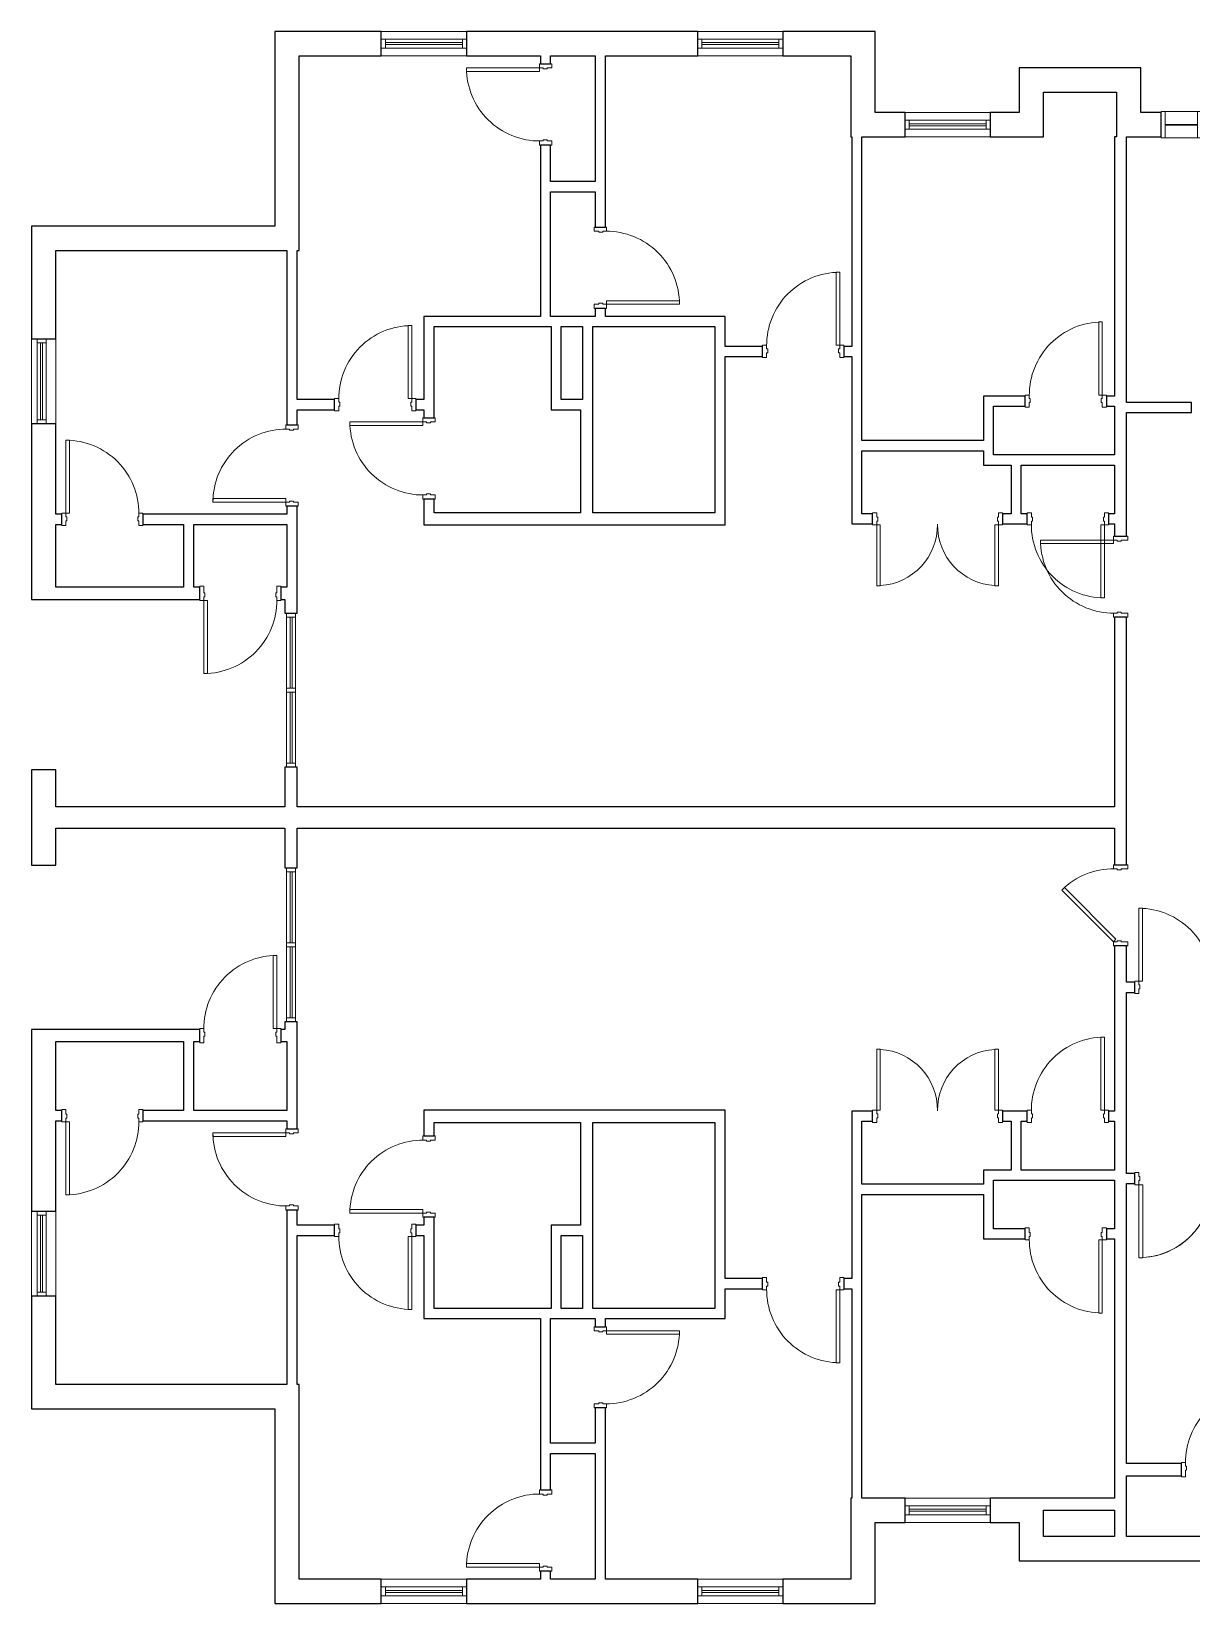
# Model space of a CAD drawing. Header units: inches. Extents: x -88 to 1087, y -1066 to -291.
# Drawn here: x -88 to 484, y -1066 to -291 of the extents above; entities that cross this region are included whole.
import ezdxf

# ---------------------------------------------------------------- set-up
doc = ezdxf.new("R2010")
doc.units = ezdxf.units.IN
doc.header["$MEASUREMENT"] = 0
for name, color, linetype, lineweight in [('A-DOOR', 31, 'Continuous', 9), ('A-DOOR-FRAM', 31, 'Continuous', 15), ('A-GLAZ-CURT', 52, 'Continuous', 9), ('A-GLAZ-CWMG', 51, 'Continuous', 9), ('A-WALL', 113, 'Continuous', 9), ('I-WALL', 2, 'Continuous', 9)]:
    doc.layers.add(name, color=color, linetype=linetype, lineweight=lineweight)

# ---------------------------------------------------------------- blocks, each defined once
blk = doc.blocks.new('Door-Single_CE_ - HM Door-2_ HM Frame-5153374-LEVEL 1')
at = {"layer": 'A-DOOR', "lineweight": 15}
for p, q in [((16.25, -39), (16.25, -3)), ((18, -3), (16.25, -3)), ((18, -3), (18, -39)), ((18, -39), (16.25, -39))]:
    blk.add_line(p, q, dxfattribs=at)
at = {"layer": 'A-DOOR'}
blk.add_arc((18, -3), 36, 179.5, 270, dxfattribs=at)
blk.add_arc((18, -3), 36, 179.5, 270, dxfattribs=at)
blk.add_arc((18, -3), 36, 179.5, 270, dxfattribs=at)
blk.add_arc((18, -3), 36, 179.5, 270, dxfattribs=at)
at = {"layer": 'A-DOOR-FRAM'}
for p, q in [((-20, 3), (-18, 3)), ((-20, -3), (-20, 3)), ((-18, 3), (-18, 0.75)), ((-18, 0.75), (-17.5, 0.75)), ((-17.5, 0.75), (-17.5, -1.25)), ((17.5, 0.75), (18, 0.75)), ((17.5, -1.25), (17.5, 0.75)), ((18, 3), (20, 3)), ((18, 0.75), (18, 3)), ((20, 3), (20, -3)), ((-18, -3), (-20, -3)), ((-18, -1.25), (-18, -3)), ((-17.5, -1.25), (-18, -1.25)), ((18, -1.25), (17.5, -1.25)), ((18, -3), (18, -1.25)), ((20, -3), (18, -3))]:
    blk.add_line(p, q, dxfattribs=at)
blk = doc.blocks.new('Door-Single_CE_ - HM Door-2_ HM Frame-5153377-LEVEL 1')
at = {"layer": 'A-DOOR', "lineweight": 15}
for p, q in [((18, 39.5), (16.25, 39.5)), ((16.25, 39.5), (16.25, 3.5)), ((18, 3.5), (18, 39.5)), ((18, 3.5), (16.25, 3.5))]:
    blk.add_line(p, q, dxfattribs=at)
at = {"layer": 'A-DOOR'}
blk.add_arc((18, 3.5), 36, 90, 180.5, dxfattribs=at)
blk.add_arc((18, 3.5), 36, 90, 180.5, dxfattribs=at)
blk.add_arc((18, 3.5), 36, 90, 180.5, dxfattribs=at)
blk.add_arc((18, 3.5), 36, 90, 180.5, dxfattribs=at)
at = {"layer": 'A-DOOR-FRAM'}
for p, q in [((-18, 3.5), (-20, 3.5)), ((-20, 3.5), (-20, -3.5)), ((-18, 1.75), (-18, 3.5)), ((-17.5, 1.75), (-18, 1.75)), ((-17.5, -0.25), (-17.5, 1.75)), ((18, 1.75), (17.5, 1.75)), ((17.5, 1.75), (17.5, -0.25)), ((20, 3.5), (18, 3.5)), ((18, 3.5), (18, 1.75)), ((20, -3.5), (20, 3.5)), ((-20, -3.5), (-18, -3.5)), ((-18, -3.5), (-18, -0.25)), ((-18, -0.25), (-17.5, -0.25)), ((17.5, -0.25), (18, -0.25)), ((18, -0.25), (18, -3.5)), ((18, -3.5), (20, -3.5))]:
    blk.add_line(p, q, dxfattribs=at)
blk = doc.blocks.new('Door-Single_CE_ - HM Door-2_ HM Frame-5153375-LEVEL 1')
at = {"layer": 'A-DOOR', "lineweight": 15}
for p, q in [((18, 39), (16.25, 39)), ((16.25, 39), (16.25, 3)), ((18, 3), (18, 39)), ((18, 3), (16.25, 3))]:
    blk.add_line(p, q, dxfattribs=at)
at = {"layer": 'A-DOOR'}
blk.add_arc((18, 3), 36, 90, 180.5, dxfattribs=at)
blk.add_arc((18, 3), 36, 90, 180.5, dxfattribs=at)
blk.add_arc((18, 3), 36, 90, 180.5, dxfattribs=at)
blk.add_arc((18, 3), 36, 90, 180.5, dxfattribs=at)
at = {"layer": 'A-DOOR-FRAM'}
for p, q in [((-18, 3), (-20, 3)), ((-20, 3), (-20, -3)), ((-18, 1.25), (-18, 3)), ((-17.5, 1.25), (-18, 1.25)), ((-17.5, -0.75), (-17.5, 1.25)), ((18, 1.25), (17.5, 1.25)), ((17.5, 1.25), (17.5, -0.75)), ((20, 3), (18, 3)), ((18, 3), (18, 1.25)), ((20, -3), (20, 3)), ((-20, -3), (-18, -3)), ((-18, -3), (-18, -0.75)), ((-18, -0.75), (-17.5, -0.75)), ((17.5, -0.75), (18, -0.75)), ((18, -0.75), (18, -3)), ((18, -3), (20, -3))]:
    blk.add_line(p, q, dxfattribs=at)
blk = doc.blocks.new('Door-Double_CE_ - WD Door-2_ HM Frame-5153381-LEVEL 1')
at = {"layer": 'A-DOOR'}
for p, q in [((-30, -3), (-28.25, -3)), ((-30, -33), (-30, -3)), ((-28.25, -3), (-28.25, -33)), ((28.25, -3), (30, -3)), ((28.25, -33), (28.25, -3)), ((30, -3), (30, -33)), ((-28.25, -33), (-30, -33)), ((30, -33), (28.25, -33))]:
    blk.add_line(p, q, dxfattribs=at)
for centre, start, end in [((-30, -3), 273.34474, 0.5), ((30, -3), 179.5, 266.63593)]:
    blk.add_arc(centre, 30, start, end, dxfattribs=at)
at = {"layer": 'A-DOOR-FRAM'}
for p, q in [((-32, 3), (-30, 3)), ((-32, -3), (-32, 3)), ((-30, 3), (-30, 0.75)), ((-30, 0.75), (-29.5, 0.75)), ((-29.5, 0.75), (-29.5, -1.25)), ((29.5, 0.75), (30, 0.75)), ((29.5, -1.25), (29.5, 0.75)), ((30, 3), (32, 3)), ((30, 0.75), (30, 3)), ((32, 3), (32, -3)), ((-30, -3), (-32, -3)), ((-30, -1.25), (-30, -3)), ((-29.5, -1.25), (-30, -1.25)), ((30, -1.25), (29.5, -1.25)), ((30, -3), (30, -1.25)), ((32, -3), (30, -3))]:
    blk.add_line(p, q, dxfattribs=at)
blk = doc.blocks.new('System Panel - zGlazed-5156097-LEVEL 1')
at = {"layer": 'A-GLAZ-CURT'}
for p, q in [((17.5, 0.5), (-17.5, 0.5)), ((-17.5, 0.5), (-17.5, -0.5)), ((17.5, -0.5), (17.5, 0.5)), ((-17.5, -0.5), (17.5, -0.5))]:
    blk.add_line(p, q, dxfattribs=at)
blk = doc.blocks.new('Rectangular Mullion - 4 1_2_ x 2_ Rectangular_CE_-5153396-LEVEL 1')
at = {"layer": 'A-GLAZ-CWMG'}
for p, q in [((955.3, -740.6), (955.3, -705.6)), ((959.8, -740.6), (959.8, -705.6))]:
    blk.add_line(p, q, dxfattribs=at)
blk = doc.blocks.new('Rectangular Mullion - 4 1_2_ x 2_ Rectangular_CE_-5156098-LEVEL 1')
at = {"layer": 'A-GLAZ-CWMG', "lineweight": 15}
for p, q in [((-2, 2.25), (0, 2.25)), ((-2, -2.25), (-2, 2.25)), ((0, 2.25), (0, -2.25)), ((0, -2.25), (-2, -2.25))]:
    blk.add_line(p, q, dxfattribs=at)
blk = doc.blocks.new('Rectangular Mullion - 4 1_2_ x 2_ Rectangular_CE_-5156099-LEVEL 1')
at = {"layer": 'A-GLAZ-CWMG', "lineweight": 15}
for p, q in [((0, 2.25), (-2, 2.25)), ((-2, 2.25), (-2, -2.25)), ((0, -2.25), (0, 2.25)), ((-2, -2.25), (0, -2.25))]:
    blk.add_line(p, q, dxfattribs=at)
blk = doc.blocks.new('Rectangular Mullion - 4 1_2_ x 2_ Rectangular_CE_-5156096-LEVEL 1')
at = {"layer": 'A-GLAZ-CWMG', "lineweight": 15}
for p, q in [((-1, 2.25), (1, 2.25)), ((-1, -2.25), (-1, 2.25)), ((1, 2.25), (1, -2.25)), ((1, -2.25), (-1, -2.25))]:
    blk.add_line(p, q, dxfattribs=at)
blk = doc.blocks.new('Door-Double_CE_ - WD Door-2_ HM Frame-5153386-LEVEL 1')
at = {"layer": 'A-DOOR'}
for p, q in [((-28.25, 33), (-30, 33)), ((-30, 33), (-30, 3)), ((-28.25, 3), (-28.25, 33)), ((30, 33), (28.25, 33)), ((28.25, 33), (28.25, 3)), ((30, 3), (30, 33)), ((-30, 3), (-28.25, 3)), ((28.25, 3), (30, 3))]:
    blk.add_line(p, q, dxfattribs=at)
for centre, start, end in [((-30, 3), 359.5, 86.65526), ((30, 3), 93.36407, 180.5)]:
    blk.add_arc(centre, 30, start, end, dxfattribs=at)
at = {"layer": 'A-DOOR-FRAM'}
for p, q in [((-30, 3), (-32, 3)), ((-32, 3), (-32, -3)), ((-30, 1.25), (-30, 3)), ((-29.5, 1.25), (-30, 1.25)), ((-29.5, -0.75), (-29.5, 1.25)), ((30, 1.25), (29.5, 1.25)), ((29.5, 1.25), (29.5, -0.75)), ((32, 3), (30, 3)), ((30, 3), (30, 1.25)), ((32, -3), (32, 3)), ((-32, -3), (-30, -3)), ((-30, -3), (-30, -0.75)), ((-30, -0.75), (-29.5, -0.75)), ((29.5, -0.75), (30, -0.75)), ((30, -0.75), (30, -3)), ((30, -3), (32, -3))]:
    blk.add_line(p, q, dxfattribs=at)
blk = doc.blocks.new('System Panel - zGlazed-5156093-LEVEL 1')
at = {"layer": 'A-GLAZ-CURT'}
for p, q in [((17.5, 0.5), (-17.5, 0.5)), ((-17.5, 0.5), (-17.5, -0.5)), ((17.5, -0.5), (17.5, 0.5)), ((-17.5, -0.5), (17.5, -0.5))]:
    blk.add_line(p, q, dxfattribs=at)
blk = doc.blocks.new('Rectangular Mullion - 4 1_2_ x 2_ Rectangular_CE_-5153390-LEVEL 1')
at = {"layer": 'A-GLAZ-CWMG'}
for p, q in [((955.3, -617.1), (955.3, -652.1)), ((959.8, -617.1), (959.8, -652.1))]:
    blk.add_line(p, q, dxfattribs=at)
blk = doc.blocks.new('Rectangular Mullion - 4 1_2_ x 2_ Rectangular_CE_-5156094-LEVEL 1')
at = {"layer": 'A-GLAZ-CWMG', "lineweight": 15}
for p, q in [((-2, 2.25), (0, 2.25)), ((-2, -2.25), (-2, 2.25)), ((0, 2.25), (0, -2.25)), ((0, -2.25), (-2, -2.25))]:
    blk.add_line(p, q, dxfattribs=at)
blk = doc.blocks.new('Rectangular Mullion - 4 1_2_ x 2_ Rectangular_CE_-5156095-LEVEL 1')
at = {"layer": 'A-GLAZ-CWMG', "lineweight": 15}
for p, q in [((0, 2.25), (-2, 2.25)), ((-2, 2.25), (-2, -2.25)), ((0, -2.25), (0, 2.25)), ((-2, -2.25), (0, -2.25))]:
    blk.add_line(p, q, dxfattribs=at)
blk = doc.blocks.new('Rectangular Mullion - 4 1_2_ x 2_ Rectangular_CE_-5156092-LEVEL 1')
at = {"layer": 'A-GLAZ-CWMG', "lineweight": 15}
for p, q in [((-1, 2.25), (1, 2.25)), ((-1, -2.25), (-1, 2.25)), ((1, 2.25), (1, -2.25)), ((1, -2.25), (-1, -2.25))]:
    blk.add_line(p, q, dxfattribs=at)
blk = doc.blocks.new('Door-Single-Sidelite_CE_ - WD Door-2_ HM Frame-Sidelite-5153401-LEVEL 1')
at = {"layer": 'A-DOOR'}
for p, q in [((18, 39), (16, 39)), ((16, 39), (16, 3)), ((18, 3), (18, 39)), ((16, 3), (18, 3))]:
    blk.add_line(p, q, dxfattribs=at)
at = {"layer": 'A-DOOR', "lineweight": 15}
for p, q in [((-20, 0.125), (-36, 0.125)), ((-36, 0.125), (-36, -0.125)), ((-20, -0.125), (-20, 0.125)), ((-36, -0.125), (-20, -0.125))]:
    blk.add_line(p, q, dxfattribs=at)
at = {"layer": 'A-DOOR'}
for start, end in [(93.203874, 180.5), (90, 179.5)]:
    blk.add_arc((18, 3), 36, start, end, dxfattribs=at)
at = {"layer": 'A-DOOR-FRAM'}
for p, q in [((-36, 3), (-38, 3)), ((-38, 3), (-38, -3)), ((-36, -3), (-36, 3)), ((-18, 3), (-20, 3)), ((-20, 3), (-20, -3)), ((-18, 1), (-18, 3)), ((-17.5, 1), (-18, 1)), ((-17.5, -1), (-17.5, 1)), ((18, 1), (17.5, 1)), ((17.5, 1), (17.5, -1)), ((20, 3), (18, 3)), ((18, 3), (18, 1)), ((20, -3), (20, 3)), ((-38, -3), (-36, -3)), ((-20, -3), (-18, -3)), ((-18, -3), (-18, -1)), ((-18, -1), (-17.5, -1)), ((17.5, -1), (18, -1)), ((18, -1), (18, -3)), ((18, -3), (20, -3))]:
    blk.add_line(p, q, dxfattribs=at)
at = {"layer": 'A-DOOR-FRAM', "lineweight": 9}
for p, q in [((-36, 3), (-20, 3)), ((-20, -3), (-36, -3))]:
    blk.add_line(p, q, dxfattribs=at)
blk = doc.blocks.new('Door-Single-Sidelite_CE_ - WD Door-2_ HM Frame-Sidelite-5153376-LEVEL 1')
at = {"layer": 'A-DOOR'}
for p, q in [((18, 42.5), (16, 42.5)), ((16, 42.5), (16, 6.5)), ((18, 6.5), (18, 42.5)), ((16, 6.5), (18, 6.5))]:
    blk.add_line(p, q, dxfattribs=at)
at = {"layer": 'A-DOOR', "lineweight": 15}
for p, q in [((-20, 0.125), (-36, 0.125)), ((-36, 0.125), (-36, -0.125)), ((-20, -0.125), (-20, 0.125)), ((-36, -0.125), (-20, -0.125))]:
    blk.add_line(p, q, dxfattribs=at)
at = {"layer": 'A-DOOR'}
for start, end in [(93.203874, 180.5), (90, 179.5)]:
    blk.add_arc((18, 6.5), 36, start, end, dxfattribs=at)
at = {"layer": 'A-DOOR-FRAM'}
for p, q in [((-36, 6.5), (-38, 6.5)), ((-38, 6.5), (-38, -6.5)), ((-36, -6.5), (-36, 6.5)), ((-18, 6.5), (-20, 6.5)), ((-20, 6.5), (-20, -6.5)), ((-18, 4.5), (-18, 6.5)), ((-17.5, 4.5), (-18, 4.5)), ((-18, -6.5), (-18, 2.5)), ((-18, 2.5), (-17.5, 2.5)), ((-17.5, 2.5), (-17.5, 4.5)), ((18, 4.5), (17.5, 4.5)), ((17.5, 4.5), (17.5, 2.5)), ((17.5, 2.5), (18, 2.5)), ((20, 6.5), (18, 6.5)), ((18, 6.5), (18, 4.5)), ((18, 2.5), (18, -6.5)), ((20, -6.5), (20, 6.5)), ((-38, -6.5), (-36, -6.5)), ((-20, -6.5), (-18, -6.5)), ((18, -6.5), (20, -6.5))]:
    blk.add_line(p, q, dxfattribs=at)
at = {"layer": 'A-DOOR-FRAM', "lineweight": 9}
for p, q in [((-36, 6.5), (-20, 6.5)), ((-20, -6.5), (-36, -6.5))]:
    blk.add_line(p, q, dxfattribs=at)
blk = doc.blocks.new('System Panel - zGlazed-5153417-LEVEL 1')
at = {"layer": 'A-GLAZ-CURT'}
for p, q in [((19, 0.5), (-19, 0.5)), ((-19, 0.5), (-19, -0.5)), ((19, -0.5), (19, 0.5)), ((-19, -0.5), (19, -0.5))]:
    blk.add_line(p, q, dxfattribs=at)
blk = doc.blocks.new('Rectangular Mullion - 4 1_2_ x 2_ Rectangular_CE_-5153416-LEVEL 1')
at = {"layer": 'A-GLAZ-CWMG'}
for p, q in [((1078.3, -912.85), (1078.3, -874.85)), ((1082.8, -912.85), (1082.8, -874.85))]:
    blk.add_line(p, q, dxfattribs=at)
blk = doc.blocks.new('Rectangular Mullion - 4 1_2_ x 2_ Rectangular_CE_-5153418-LEVEL 1')
at = {"layer": 'A-GLAZ-CWMG', "lineweight": 15}
for p, q in [((-2, 2.25), (0, 2.25)), ((-2, -2.25), (-2, 2.25)), ((0, 2.25), (0, -2.25)), ((0, -2.25), (-2, -2.25))]:
    blk.add_line(p, q, dxfattribs=at)
blk = doc.blocks.new('Rectangular Mullion - 4 1_2_ x 2_ Rectangular_CE_-5153419-LEVEL 1')
at = {"layer": 'A-GLAZ-CWMG', "lineweight": 15}
for p, q in [((0, 2.25), (-2, 2.25)), ((-2, 2.25), (-2, -2.25)), ((0, -2.25), (0, 2.25)), ((-2, -2.25), (0, -2.25))]:
    blk.add_line(p, q, dxfattribs=at)
blk = doc.blocks.new('System Panel - zGlazed-5153412-LEVEL 1')
at = {"layer": 'A-GLAZ-CURT'}
for p, q in [((19, 0.5), (-19, 0.5)), ((-19, 0.5), (-19, -0.5)), ((19, -0.5), (19, 0.5)), ((-19, -0.5), (19, -0.5))]:
    blk.add_line(p, q, dxfattribs=at)
blk = doc.blocks.new('Rectangular Mullion - 4 1_2_ x 2_ Rectangular_CE_-5153411-LEVEL 1')
at = {"layer": 'A-GLAZ-CWMG'}
for p, q in [((1078.3, -444.85), (1078.3, -482.85)), ((1082.8, -444.85), (1082.8, -482.85))]:
    blk.add_line(p, q, dxfattribs=at)
blk = doc.blocks.new('Rectangular Mullion - 4 1_2_ x 2_ Rectangular_CE_-5153413-LEVEL 1')
at = {"layer": 'A-GLAZ-CWMG', "lineweight": 15}
for p, q in [((-2, 2.25), (0, 2.25)), ((-2, -2.25), (-2, 2.25)), ((0, 2.25), (0, -2.25)), ((0, -2.25), (-2, -2.25))]:
    blk.add_line(p, q, dxfattribs=at)
blk = doc.blocks.new('Rectangular Mullion - 4 1_2_ x 2_ Rectangular_CE_-5153414-LEVEL 1')
at = {"layer": 'A-GLAZ-CWMG', "lineweight": 15}
for p, q in [((0, 2.25), (-2, 2.25)), ((-2, 2.25), (-2, -2.25)), ((0, -2.25), (0, 2.25)), ((-2, -2.25), (0, -2.25))]:
    blk.add_line(p, q, dxfattribs=at)
blk = doc.blocks.new('Door-Single_CE_ - HM Door-2_ HM Frame-5153378-LEVEL 1')
at = {"layer": 'A-DOOR', "lineweight": 15}
for p, q in [((-8.69, -27.72), (16.76, -2.26)), ((18, -3.5), (-7.46, -28.96)), ((18, -3.5), (16.76, -2.26)), ((-7.46, -28.96), (-8.69, -27.72))]:
    blk.add_line(p, q, dxfattribs=at)
at = {"layer": 'A-DOOR'}
blk.add_arc((18, -3.5), 36, 179.5, 225, dxfattribs=at)
blk.add_arc((18, -3.5), 36, 179.5, 225, dxfattribs=at)
blk.add_arc((18, -3.5), 36, 179.5, 225, dxfattribs=at)
blk.add_arc((18, -3.5), 36, 179.5, 225, dxfattribs=at)
at = {"layer": 'A-DOOR-FRAM'}
for p, q in [((-20, 3.5), (-18, 3.5)), ((-20, -3.5), (-20, 3.5)), ((-18, 3.5), (-18, 0.25)), ((-18, 0.25), (-17.5, 0.25)), ((-17.5, 0.25), (-17.5, -1.75)), ((17.5, 0.25), (18, 0.25)), ((17.5, -1.75), (17.5, 0.25)), ((18, 3.5), (20, 3.5)), ((18, 0.25), (18, 3.5)), ((20, 3.5), (20, -3.5)), ((-18, -3.5), (-20, -3.5)), ((-18, -1.75), (-18, -3.5)), ((-17.5, -1.75), (-18, -1.75)), ((18, -1.75), (17.5, -1.75)), ((18, -3.5), (18, -1.75)), ((20, -3.5), (18, -3.5))]:
    blk.add_line(p, q, dxfattribs=at)

msp = doc.modelspace()

# ---------------------------------------------------------------- linework, layer by layer
at = {"layer": 'A-WALL', "lineweight": 25}
for p, q in [((31.55, -291.35), (31.55, -387.35)), ((84.05, -291.35), (31.55, -291.35)), ((84.05, -303.35), (84.05, -291.35)), ((240.05, -291.35), (126.05, -291.35)), ((126.05, -291.35), (126.05, -303.35)), ((240.05, -303.35), (240.05, -291.35)), ((327.55, -291.35), (282.05, -291.35)), ((282.05, -291.35), (282.05, -303.35)), ((327.55, -331.35), (327.55, -291.35)), ((43.55, -399.35), (43.55, -303.35)), ((43.55, -303.35), (84.05, -303.35)), ((126.05, -303.35), (162.55, -303.35)), ((167.55, -303.35), (189.55, -303.35)), ((194.55, -303.35), (240.05, -303.35)), ((282.05, -303.35), (315.55, -303.35)), ((315.55, -303.35), (315.55, -343.35)), ((398.55, -309.35), (398.55, -331.35)), ((458.55, -309.35), (398.55, -309.35)), ((458.55, -331.35), (458.55, -309.35)), ((410.55, -343.35), (410.55, -321.35)), ((410.55, -321.35), (446.55, -321.35)), ((446.55, -321.35), (446.55, -343.35)), ((342.3, -331.35), (327.55, -331.35)), ((342.3, -343.35), (342.3, -331.35)), ((398.55, -331.35), (384.3, -331.35)), ((384.3, -331.35), (384.3, -343.35)), ((468.55, -331.35), (458.55, -331.35)), ((468.55, -343.35), (468.55, -331.35)), ((315.55, -343.35), (316.05, -343.35)), ((321.05, -343.35), (342.3, -343.35)), ((384.3, -343.35), (410.55, -343.35)), ((445.55, -343.35), (445.55, -471.08)), ((446.55, -343.35), (445.55, -343.35)), ((451.55, -343.35), (468.55, -343.35)), ((451.55, -474.22), (451.55, -343.35)), ((31.55, -387.35), (-88.45, -387.35)), ((-88.45, -387.35), (-88.45, -442.85)), ((-76.45, -399.35), (37.55, -399.35)), ((-76.45, -442.85), (-76.45, -399.35)), ((42.55, -399.35), (43.55, -399.35)), ((-88.45, -442.85), (-76.45, -442.85)), ((183.3, -472.85), (182.3, -472.85)), ((182.3, -477.85), (182.3, -528.58)), ((188.3, -528.58), (188.3, -472.85)), ((445.55, -476.08), (445.55, -500.08)), ((451.55, -540.08), (451.55, -479.22)), ((-76.45, -484.85), (-88.45, -484.85)), ((-88.45, -484.85), (-88.45, -571.35)), ((-76.45, -529.35), (-76.45, -484.85)), ((445.55, -505.08), (445.55, -529.08)), ((-76.45, -565.35), (-76.45, -534.35)), ((105.05, -528.58), (105.05, -534.58)), ((105.05, -534.58), (248.55, -534.58)), ((182.3, -528.58), (110.05, -528.58)), ((248.55, -528.58), (188.3, -528.58)), ((445.55, -534.08), (445.55, -540.08)), ((445.55, -540.08), (451.55, -540.08)), ((-13.45, -565.35), (-76.45, -565.35)), ((-5.45, -565.35), (-8.45, -565.35)), ((-5.45, -571.35), (-5.45, -565.35)), ((37.55, -565.35), (34.55, -565.35)), ((34.55, -565.35), (34.55, -571.35)), ((42.55, -578.1), (42.55, -565.35)), ((-88.45, -571.35), (-5.45, -571.35)), ((34.55, -571.35), (36.55, -571.35)), ((36.55, -571.35), (36.55, -578.1)), ((36.55, -578.1), (42.55, -578.1)), ((445.55, -580.08), (445.55, -673.6)), ((451.55, -580.08), (445.55, -580.08)), ((451.55, -702.1), (451.55, -580.08)), ((-76.45, -655.35), (-88.45, -655.35)), ((-88.45, -655.35), (-88.45, -702.35)), ((-76.45, -673.6), (-76.45, -655.35)), ((36.55, -654.1), (36.55, -673.6)), ((42.55, -654.1), (36.55, -654.1)), ((42.55, -673.6), (42.55, -654.1)), ((36.55, -673.6), (-76.45, -673.6)), ((445.55, -673.6), (42.55, -673.6)), ((-76.45, -702.35), (-76.45, -684.1)), ((-76.45, -684.1), (36.55, -684.1)), ((36.55, -684.1), (36.55, -703.6)), ((42.55, -684.1), (445.55, -684.1)), ((42.55, -703.6), (42.55, -684.1)), ((445.55, -684.1), (445.55, -702.1)), ((-88.45, -702.35), (-76.45, -702.35)), ((36.55, -703.6), (42.55, -703.6)), ((445.55, -702.1), (451.55, -702.1)), ((445.55, -742.1), (445.55, -823.62)), ((451.55, -742.1), (445.55, -742.1)), ((451.55, -760.1), (451.55, -742.1)), ((451.55, -854.35), (451.55, -765.1)), ((42.55, -779.6), (36.55, -779.6)), ((36.55, -779.6), (36.55, -783.35)), ((42.55, -789.35), (42.55, -779.6)), ((-88.45, -783.35), (-88.45, -872.85)), ((-5.45, -783.35), (-88.45, -783.35)), ((-76.45, -823.35), (-76.45, -789.35)), ((-76.45, -789.35), (-13.45, -789.35)), ((-8.45, -789.35), (-5.45, -789.35)), ((-5.45, -789.35), (-5.45, -783.35)), ((36.55, -783.35), (34.55, -783.35)), ((34.55, -783.35), (34.55, -789.35)), ((34.55, -789.35), (37.55, -789.35)), ((-76.45, -872.85), (-76.45, -828.35)), ((248.55, -823.12), (105.05, -823.12)), ((105.05, -823.12), (105.05, -829.12)), ((110.05, -829.12), (182.3, -829.12)), ((182.3, -829.12), (182.3, -879.85)), ((188.3, -829.12), (248.55, -829.12)), ((188.3, -884.85), (188.3, -829.12)), ((445.55, -828.62), (445.55, -852.62)), ((445.55, -857.62), (445.55, -881.62)), ((451.55, -997.35), (451.55, -859.35)), ((-88.45, -872.85), (-76.45, -872.85)), ((182.3, -884.85), (183.3, -884.85)), ((445.55, -886.62), (445.55, -1014.35)), ((-76.45, -914.85), (-88.45, -914.85)), ((-88.45, -914.85), (-88.45, -970.35)), ((-76.45, -958.35), (-76.45, -914.85)), ((37.55, -958.35), (-76.45, -958.35)), ((43.55, -958.35), (42.55, -958.35)), ((43.55, -1054.35), (43.55, -958.35)), ((-88.45, -970.35), (31.55, -970.35)), ((31.55, -970.35), (31.55, -1066.35)), ((478.55, -997.35), (451.55, -997.35)), ((478.55, -1003.35), (478.55, -997.35)), ((451.55, -1033.35), (451.55, -1003.35)), ((451.55, -1003.35), (478.55, -1003.35)), ((316.05, -1014.35), (315.55, -1014.35)), ((315.55, -1014.35), (315.55, -1054.35)), ((342.3, -1014.35), (321.05, -1014.35)), ((342.3, -1026.35), (342.3, -1014.35)), ((384.3, -1014.35), (384.3, -1026.35)), ((445.55, -1014.35), (384.3, -1014.35)), ((410.55, -1033.35), (410.55, -1020.35)), ((410.55, -1020.35), (445.55, -1020.35)), ((445.55, -1020.35), (445.55, -1033.35)), ((327.55, -1026.35), (342.3, -1026.35)), ((327.55, -1066.35), (327.55, -1026.35)), ((384.3, -1026.35), (398.55, -1026.35)), ((398.55, -1026.35), (398.55, -1045.35)), ((445.55, -1033.35), (410.55, -1033.35)), ((545.55, -1033.35), (451.55, -1033.35)), ((398.55, -1045.35), (598.55, -1045.35)), ((84.05, -1054.35), (43.55, -1054.35)), ((84.05, -1066.35), (84.05, -1054.35)), ((162.55, -1054.35), (126.05, -1054.35)), ((126.05, -1054.35), (126.05, -1066.35)), ((189.55, -1054.35), (167.55, -1054.35)), ((240.05, -1054.35), (194.55, -1054.35)), ((240.05, -1066.35), (240.05, -1054.35)), ((315.55, -1054.35), (282.05, -1054.35)), ((282.05, -1054.35), (282.05, -1066.35)), ((31.55, -1066.35), (84.05, -1066.35)), ((126.05, -1066.35), (240.05, -1066.35)), ((282.05, -1066.35), (327.55, -1066.35))]:
    msp.add_line(p, q, dxfattribs=at)
at = {"layer": 'A-WALL'}
for p, q in [((84.05, -291.35), (126.05, -291.35)), ((240.05, -291.35), (282.05, -291.35)), ((126.05, -303.35), (84.05, -303.35)), ((282.05, -303.35), (240.05, -303.35)), ((342.3, -331.35), (384.3, -331.35)), ((384.3, -343.35), (342.3, -343.35)), ((-88.45, -484.85), (-88.45, -442.85)), ((-76.45, -442.85), (-76.45, -484.85)), ((-88.45, -914.85), (-88.45, -872.85)), ((-76.45, -872.85), (-76.45, -914.85)), ((342.3, -1014.35), (384.3, -1014.35)), ((384.3, -1026.35), (342.3, -1026.35)), ((84.05, -1054.35), (126.05, -1054.35)), ((240.05, -1054.35), (282.05, -1054.35)), ((126.05, -1066.35), (84.05, -1066.35)), ((282.05, -1066.35), (240.05, -1066.35))]:
    msp.add_line(p, q, dxfattribs=at)
at = {"layer": 'I-WALL', "lineweight": 25}
for p, q in [((162.55, -303.35), (162.55, -307.35)), ((162.55, -307.35), (167.55, -307.35)), ((167.55, -307.35), (167.55, -303.35)), ((189.55, -303.35), (189.55, -365.35)), ((194.55, -387.85), (194.55, -303.35)), ((167.55, -347.35), (162.55, -347.35)), ((162.55, -347.35), (162.55, -431.85)), ((167.55, -365.35), (167.55, -347.35)), ((316.05, -343.35), (316.05, -446.58)), ((321.05, -493.08), (321.05, -343.35)), ((189.55, -365.35), (167.55, -365.35)), ((167.55, -431.85), (167.55, -370.35)), ((167.55, -370.35), (189.55, -370.35)), ((189.55, -370.35), (189.55, -387.85)), ((189.55, -387.85), (194.55, -387.85)), ((37.55, -399.35), (37.55, -485.35)), ((42.55, -472.85), (42.55, -399.35)), ((105.05, -431.85), (105.05, -472.85)), ((162.55, -431.85), (105.05, -431.85)), ((189.55, -431.85), (167.55, -431.85)), ((194.55, -427.85), (189.55, -427.85)), ((189.55, -427.85), (189.55, -431.85)), ((194.55, -431.85), (194.55, -427.85)), ((253.55, -431.85), (194.55, -431.85)), ((253.55, -446.58), (253.55, -431.85)), ((110.05, -481.85), (110.05, -436.85)), ((110.05, -436.85), (167.8, -436.85)), ((167.8, -436.85), (167.8, -477.85)), ((172.8, -436.85), (183.3, -436.85)), ((172.8, -472.85), (172.8, -436.85)), ((183.3, -436.85), (183.3, -472.85)), ((188.3, -436.85), (248.55, -436.85)), ((188.3, -472.85), (188.3, -436.85)), ((248.55, -436.85), (248.55, -528.58)), ((272.05, -446.58), (253.55, -446.58)), ((272.05, -451.58), (272.05, -446.58)), ((316.05, -446.58), (312.05, -446.58)), ((312.05, -446.58), (312.05, -451.58)), ((253.55, -534.58), (253.55, -451.58)), ((253.55, -451.58), (272.05, -451.58)), ((312.05, -451.58), (316.05, -451.58)), ((316.05, -451.58), (316.05, -534.08)), ((380.92, -471.08), (380.92, -493.08)), ((401.55, -471.08), (380.92, -471.08)), ((401.55, -476.08), (401.55, -471.08)), ((445.55, -471.08), (441.55, -471.08)), ((441.55, -471.08), (441.55, -476.08)), ((61.05, -472.85), (42.55, -472.85)), ((42.55, -485.35), (42.55, -477.85)), ((42.55, -477.85), (61.05, -477.85)), ((61.05, -477.85), (61.05, -472.85)), ((105.05, -472.85), (101.05, -472.85)), ((101.05, -472.85), (101.05, -477.85)), ((101.05, -477.85), (105.05, -477.85)), ((105.05, -477.85), (105.05, -481.85)), ((167.8, -477.85), (182.3, -477.85)), ((182.3, -472.85), (172.8, -472.85)), ((385.92, -500.08), (385.92, -476.08)), ((385.92, -476.08), (401.55, -476.08)), ((441.55, -476.08), (445.55, -476.08)), ((483.55, -474.22), (451.55, -474.22)), ((451.55, -479.22), (483.55, -479.22)), ((483.55, -479.22), (483.55, -474.22)), ((37.55, -485.35), (42.55, -485.35)), ((105.05, -481.85), (110.05, -481.85)), ((380.92, -493.08), (321.05, -493.08)), ((321.05, -529.08), (321.05, -498.08)), ((321.05, -498.08), (380.92, -498.08)), ((380.92, -498.08), (380.92, -505.08)), ((445.55, -500.08), (385.92, -500.08)), ((380.92, -505.08), (394.55, -505.08)), ((394.55, -505.08), (394.55, -529.08)), ((399.55, -529.08), (399.55, -505.08)), ((399.55, -505.08), (445.55, -505.08)), ((37.55, -525.35), (37.55, -529.35)), ((42.55, -525.35), (37.55, -525.35)), ((42.55, -565.35), (42.55, -525.35)), ((105.05, -521.85), (105.05, -528.58)), ((110.05, -521.85), (105.05, -521.85)), ((110.05, -528.58), (110.05, -521.85)), ((-73.45, -529.35), (-76.45, -529.35)), ((-76.45, -534.35), (-73.45, -534.35)), ((-73.45, -534.35), (-73.45, -529.35)), ((37.55, -529.35), (-33.45, -529.35)), ((-33.45, -529.35), (-33.45, -534.35)), ((-33.45, -534.35), (-13.45, -534.35)), ((-13.45, -534.35), (-13.45, -565.35)), ((-8.45, -534.35), (37.55, -534.35)), ((-8.45, -565.35), (-8.45, -534.35)), ((37.55, -534.35), (37.55, -565.35)), ((248.55, -534.58), (253.55, -534.58)), ((316.05, -534.08), (326.3, -534.08)), ((326.3, -529.08), (321.05, -529.08)), ((326.3, -534.08), (326.3, -529.08)), ((394.55, -529.08), (390.3, -529.08)), ((390.3, -529.08), (390.3, -534.08)), ((390.3, -534.08), (402.55, -534.08)), ((402.55, -529.08), (399.55, -529.08)), ((402.55, -534.08), (402.55, -529.08)), ((445.55, -529.08), (442.55, -529.08)), ((442.55, -529.08), (442.55, -534.08)), ((442.55, -534.08), (445.55, -534.08)), ((455.55, -760.1), (451.55, -760.1)), ((451.55, -765.1), (455.55, -765.1)), ((455.55, -765.1), (455.55, -760.1)), ((-13.45, -789.35), (-13.45, -823.35)), ((-8.45, -823.35), (-8.45, -789.35)), ((37.55, -789.35), (37.55, -823.35)), ((42.55, -832.35), (42.55, -789.35)), ((-73.45, -823.35), (-76.45, -823.35)), ((-76.45, -828.35), (-73.45, -828.35)), ((-73.45, -828.35), (-73.45, -823.35)), ((-13.45, -823.35), (-33.45, -823.35)), ((-33.45, -823.35), (-33.45, -828.35)), ((-33.45, -828.35), (37.55, -828.35)), ((37.55, -823.35), (-8.45, -823.35)), ((37.55, -828.35), (37.55, -832.35)), ((105.05, -829.12), (105.05, -835.85)), ((110.05, -835.85), (110.05, -829.12)), ((253.55, -823.12), (248.55, -823.12)), ((248.55, -829.12), (248.55, -920.85)), ((253.55, -906.12), (253.55, -823.12)), ((316.05, -823.62), (316.05, -906.12)), ((326.3, -823.62), (316.05, -823.62)), ((321.05, -859.62), (321.05, -828.62)), ((321.05, -828.62), (326.3, -828.62)), ((326.3, -828.62), (326.3, -823.62)), ((402.55, -823.62), (390.3, -823.62)), ((390.3, -823.62), (390.3, -828.62)), ((390.3, -828.62), (394.55, -828.62)), ((394.55, -828.62), (394.55, -852.62)), ((399.55, -828.62), (402.55, -828.62)), ((399.55, -852.62), (399.55, -828.62)), ((402.55, -828.62), (402.55, -823.62)), ((445.55, -823.62), (442.55, -823.62)), ((442.55, -823.62), (442.55, -828.62)), ((442.55, -828.62), (445.55, -828.62)), ((37.55, -832.35), (42.55, -832.35)), ((105.05, -835.85), (110.05, -835.85)), ((380.92, -859.62), (321.05, -859.62)), ((394.55, -852.62), (380.92, -852.62)), ((380.92, -852.62), (380.92, -859.62)), ((385.92, -857.62), (445.55, -857.62)), ((385.92, -881.62), (385.92, -857.62)), ((445.55, -852.62), (399.55, -852.62)), ((455.55, -854.35), (451.55, -854.35)), ((451.55, -859.35), (455.55, -859.35)), ((455.55, -859.35), (455.55, -854.35)), ((321.05, -1014.35), (321.05, -864.62)), ((321.05, -864.62), (380.92, -864.62)), ((380.92, -864.62), (380.92, -886.62)), ((42.55, -872.35), (37.55, -872.35)), ((37.55, -872.35), (37.55, -958.35)), ((42.55, -879.85), (42.55, -872.35)), ((61.05, -879.85), (42.55, -879.85)), ((61.05, -884.85), (61.05, -879.85)), ((105.05, -879.85), (101.05, -879.85)), ((101.05, -879.85), (101.05, -884.85)), ((110.05, -875.85), (105.05, -875.85)), ((105.05, -875.85), (105.05, -879.85)), ((110.05, -920.85), (110.05, -875.85)), ((182.3, -879.85), (167.8, -879.85)), ((167.8, -879.85), (167.8, -920.85)), ((401.55, -881.62), (385.92, -881.62)), ((401.55, -886.62), (401.55, -881.62)), ((445.55, -881.62), (441.55, -881.62)), ((441.55, -881.62), (441.55, -886.62)), ((42.55, -958.35), (42.55, -884.85)), ((42.55, -884.85), (61.05, -884.85)), ((101.05, -884.85), (105.05, -884.85)), ((105.05, -884.85), (105.05, -925.85)), ((172.8, -884.85), (182.3, -884.85)), ((172.8, -920.85), (172.8, -884.85)), ((183.3, -884.85), (183.3, -920.85)), ((188.3, -920.85), (188.3, -884.85)), ((380.92, -886.62), (401.55, -886.62)), ((441.55, -886.62), (445.55, -886.62)), ((272.05, -906.12), (253.55, -906.12)), ((272.05, -911.12), (272.05, -906.12)), ((316.05, -906.12), (312.05, -906.12)), ((312.05, -906.12), (312.05, -911.12)), ((253.55, -925.85), (253.55, -911.12)), ((253.55, -911.12), (272.05, -911.12)), ((312.05, -911.12), (316.05, -911.12)), ((316.05, -911.12), (316.05, -1014.35)), ((167.8, -920.85), (110.05, -920.85)), ((183.3, -920.85), (172.8, -920.85)), ((248.55, -920.85), (188.3, -920.85)), ((105.05, -925.85), (162.55, -925.85)), ((162.55, -925.85), (162.55, -1010.35)), ((167.55, -925.85), (189.55, -925.85)), ((167.55, -987.35), (167.55, -925.85)), ((189.55, -925.85), (189.55, -929.85)), ((189.55, -929.85), (194.55, -929.85)), ((194.55, -925.85), (253.55, -925.85)), ((194.55, -929.85), (194.55, -925.85)), ((189.55, -969.85), (189.55, -987.35)), ((194.55, -969.85), (189.55, -969.85)), ((194.55, -1054.35), (194.55, -969.85)), ((189.55, -987.35), (167.55, -987.35)), ((167.55, -1010.35), (167.55, -992.35)), ((167.55, -992.35), (189.55, -992.35)), ((189.55, -992.35), (189.55, -1054.35)), ((162.55, -1010.35), (167.55, -1010.35)), ((162.55, -1050.35), (162.55, -1054.35)), ((167.55, -1050.35), (162.55, -1050.35)), ((167.55, -1054.35), (167.55, -1050.35))]:
    msp.add_line(p, q, dxfattribs=at)

# ---------------------------------------------------------------- block references
at = {"layer": 'A-DOOR'}
for name, p in [('Door-Single-Sidelite_CE_ - WD Door-2_ HM Frame-Sidelite-5153376-LEVEL 1', (506.55, -337.35)), ('Door-Single_CE_ - HM Door-2_ HM Frame-5153375-LEVEL 1', (292.05, -449.08)), ('Door-Single_CE_ - HM Door-2_ HM Frame-5153375-LEVEL 1', (81.05, -475.35)), ('Door-Single_CE_ - HM Door-2_ HM Frame-5153375-LEVEL 1', (421.55, -473.58)), ('Door-Double_CE_ - WD Door-2_ HM Frame-5153381-LEVEL 1', (358.3, -531.58)), ('Door-Single_CE_ - HM Door-2_ HM Frame-5153374-LEVEL 1', (422.55, -531.58)), ('Door-Single_CE_ - HM Door-2_ HM Frame-5153377-LEVEL 1', (14.55, -786.35)), ('Door-Single_CE_ - HM Door-2_ HM Frame-5153375-LEVEL 1', (422.55, -826.12)), ('Door-Double_CE_ - WD Door-2_ HM Frame-5153386-LEVEL 1', (358.3, -826.12)), ('Door-Single_CE_ - HM Door-2_ HM Frame-5153374-LEVEL 1', (81.05, -882.35)), ('Door-Single_CE_ - HM Door-2_ HM Frame-5153374-LEVEL 1', (421.55, -884.12)), ('Door-Single_CE_ - HM Door-2_ HM Frame-5153374-LEVEL 1', (292.05, -908.62)), ('Door-Single_CE_ - HM Door-2_ HM Frame-5153377-LEVEL 1', (498.55, -1000.35))]:
    msp.add_blockref(name, p, dxfattribs=at)
for name, p, rotation in [('Door-Single_CE_ - HM Door-2_ HM Frame-5153375-LEVEL 1', (165.05, -327.35), 89.99999999999973), ('Door-Single_CE_ - HM Door-2_ HM Frame-5153375-LEVEL 1', (192.05, -407.85), 269.9999999999998), ('Door-Single_CE_ - HM Door-2_ HM Frame-5153374-LEVEL 1', (40.05, -505.35), 269.9999999999997), ('Door-Single_CE_ - HM Door-2_ HM Frame-5153375-LEVEL 1', (107.55, -501.85), 89.99999999999967), ('Door-Single_CE_ - HM Door-2_ HM Frame-5153374-LEVEL 1', (-53.45, -531.85), 180), ('Door-Single_CE_ - HM Door-2_ HM Frame-5153377-LEVEL 1', (448.55, -560.08), 89.99999999999967), ('Door-Single_CE_ - HM Door-2_ HM Frame-5153377-LEVEL 1', (14.55, -568.35), 180), ('Door-Single_CE_ - HM Door-2_ HM Frame-5153378-LEVEL 1', (448.55, -722.1), 269.9999999999997), ('Door-Single_CE_ - HM Door-2_ HM Frame-5153374-LEVEL 1', (475.55, -762.6), 180), ('Door-Single_CE_ - HM Door-2_ HM Frame-5153375-LEVEL 1', (-53.45, -825.85), 180), ('Door-Single_CE_ - HM Door-2_ HM Frame-5153375-LEVEL 1', (40.05, -852.35), 89.99999999999991), ('Door-Single_CE_ - HM Door-2_ HM Frame-5153374-LEVEL 1', (107.55, -855.85), 269.9999999999999), ('Door-Single-Sidelite_CE_ - WD Door-2_ HM Frame-Sidelite-5153401-LEVEL 1', (475.55, -856.85), 180), ('Door-Single_CE_ - HM Door-2_ HM Frame-5153374-LEVEL 1', (192.05, -949.85), 89.99999999999984), ('Door-Single_CE_ - HM Door-2_ HM Frame-5153374-LEVEL 1', (165.05, -1030.35), 269.9999999999998)]:
    msp.add_blockref(name, p, dxfattribs=dict(at, rotation=rotation))
at = {"layer": 'A-GLAZ-CURT'}
for name, p in [('System Panel - zGlazed-5153417-LEVEL 1', (105.05, -297.35)), ('System Panel - zGlazed-5153417-LEVEL 1', (261.05, -297.35)), ('System Panel - zGlazed-5153417-LEVEL 1', (363.3, -337.35)), ('System Panel - zGlazed-5153412-LEVEL 1', (363.3, -1020.35)), ('System Panel - zGlazed-5153412-LEVEL 1', (105.05, -1060.35)), ('System Panel - zGlazed-5153412-LEVEL 1', (261.05, -1060.35))]:
    msp.add_blockref(name, p, dxfattribs=at)
for name, p, rotation in [('System Panel - zGlazed-5153417-LEVEL 1', (-83.45, -463.85), 89.99999999999982), ('System Panel - zGlazed-5156097-LEVEL 1', (39.55, -597.6), 89.99999999999979), ('System Panel - zGlazed-5156097-LEVEL 1', (39.55, -634.6), 89.99999999999979), ('System Panel - zGlazed-5156093-LEVEL 1', (39.55, -723.1), 269.9999999999998), ('System Panel - zGlazed-5156093-LEVEL 1', (39.55, -760.1), 269.9999999999998), ('System Panel - zGlazed-5153412-LEVEL 1', (-83.45, -893.85), 270.0000000000001)]:
    msp.add_blockref(name, p, dxfattribs=dict(at, rotation=rotation))
at = {"layer": 'A-GLAZ-CWMG'}
for name, p, rotation in [('Rectangular Mullion - 4 1_2_ x 2_ Rectangular_CE_-5153419-LEVEL 1', (84.05, -297.35), 180), ('Rectangular Mullion - 4 1_2_ x 2_ Rectangular_CE_-5153416-LEVEL 1', (-788.8, -1377.9), 90.00000000000047), ('Rectangular Mullion - 4 1_2_ x 2_ Rectangular_CE_-5153419-LEVEL 1', (240.05, -297.35), 180), ('Rectangular Mullion - 4 1_2_ x 2_ Rectangular_CE_-5153416-LEVEL 1', (-632.8, -1377.9), 90.00000000000047), ('Rectangular Mullion - 4 1_2_ x 2_ Rectangular_CE_-5153419-LEVEL 1', (342.3, -337.35), 180), ('Rectangular Mullion - 4 1_2_ x 2_ Rectangular_CE_-5153416-LEVEL 1', (-530.55, -1417.9), 90.00000000000047), ('Rectangular Mullion - 4 1_2_ x 2_ Rectangular_CE_-5153416-LEVEL 1', (997.1, -1357.69), 180), ('Rectangular Mullion - 4 1_2_ x 2_ Rectangular_CE_-5153419-LEVEL 1', (-83.45, -484.85), 269.9999999999998), ('Rectangular Mullion - 4 1_2_ x 2_ Rectangular_CE_-5153396-LEVEL 1', (997.1, -1320.69), 180), ('Rectangular Mullion - 4 1_2_ x 2_ Rectangular_CE_-5153396-LEVEL 1', (997.1, -1357.69), 180), ('Rectangular Mullion - 4 1_2_ x 2_ Rectangular_CE_-5156099-LEVEL 1', (39.55, -654.1), 269.9999999999998), ('Rectangular Mullion - 4 1_2_ x 2_ Rectangular_CE_-5156095-LEVEL 1', (39.55, -703.6), 89.9999999999998), ('Rectangular Mullion - 4 1_2_ x 2_ Rectangular_CE_-5153390-LEVEL 1', (997.1, -1357.69), 180), ('Rectangular Mullion - 4 1_2_ x 2_ Rectangular_CE_-5153390-LEVEL 1', (997.1, -1394.69), 180), ('Rectangular Mullion - 4 1_2_ x 2_ Rectangular_CE_-5153414-LEVEL 1', (-83.45, -872.85), 90.00000000000007), ('Rectangular Mullion - 4 1_2_ x 2_ Rectangular_CE_-5153411-LEVEL 1', (997.1, -1357.69), 180), ('Rectangular Mullion - 4 1_2_ x 2_ Rectangular_CE_-5153414-LEVEL 1', (342.3, -1020.35), 180), ('Rectangular Mullion - 4 1_2_ x 2_ Rectangular_CE_-5153411-LEVEL 1', (827.15, 60.2), 270.0000000000002), ('Rectangular Mullion - 4 1_2_ x 2_ Rectangular_CE_-5153414-LEVEL 1', (84.05, -1060.35), 180), ('Rectangular Mullion - 4 1_2_ x 2_ Rectangular_CE_-5153411-LEVEL 1', (568.9, 20.2), 270.0000000000002), ('Rectangular Mullion - 4 1_2_ x 2_ Rectangular_CE_-5153414-LEVEL 1', (240.05, -1060.35), 180), ('Rectangular Mullion - 4 1_2_ x 2_ Rectangular_CE_-5153411-LEVEL 1', (724.9, 20.2), 270.0000000000002)]:
    msp.add_blockref(name, p, dxfattribs=dict(at, rotation=rotation))
at = {"layer": 'A-GLAZ-CWMG', "extrusion": (0, 0, -1)}
for name, p, rotation in [('Rectangular Mullion - 4 1_2_ x 2_ Rectangular_CE_-5153418-LEVEL 1', (-126.05, -297.35), 180), ('Rectangular Mullion - 4 1_2_ x 2_ Rectangular_CE_-5153418-LEVEL 1', (-282.05, -297.35), 180), ('Rectangular Mullion - 4 1_2_ x 2_ Rectangular_CE_-5153418-LEVEL 1', (-384.3, -337.35), 180), ('Rectangular Mullion - 4 1_2_ x 2_ Rectangular_CE_-5153418-LEVEL 1', (83.45, -442.85), 90.00000000000018), ('Rectangular Mullion - 4 1_2_ x 2_ Rectangular_CE_-5156098-LEVEL 1', (-39.55, -578.1), 90.00000000000021), ('Rectangular Mullion - 4 1_2_ x 2_ Rectangular_CE_-5156096-LEVEL 1', (-39.55, -616.1), 90.00000000000021), ('Rectangular Mullion - 4 1_2_ x 2_ Rectangular_CE_-5156092-LEVEL 1', (-39.55, -741.6), 270.0000000000002), ('Rectangular Mullion - 4 1_2_ x 2_ Rectangular_CE_-5156094-LEVEL 1', (-39.55, -779.6), 270.0000000000002), ('Rectangular Mullion - 4 1_2_ x 2_ Rectangular_CE_-5153413-LEVEL 1', (83.45, -914.85), 269.9999999999999), ('Rectangular Mullion - 4 1_2_ x 2_ Rectangular_CE_-5153413-LEVEL 1', (-384.3, -1020.35), 180), ('Rectangular Mullion - 4 1_2_ x 2_ Rectangular_CE_-5153413-LEVEL 1', (-126.05, -1060.35), 180), ('Rectangular Mullion - 4 1_2_ x 2_ Rectangular_CE_-5153413-LEVEL 1', (-282.05, -1060.35), 180)]:
    msp.add_blockref(name, p, dxfattribs=dict(at, rotation=rotation))

doc.saveas('drawing.dxf')
